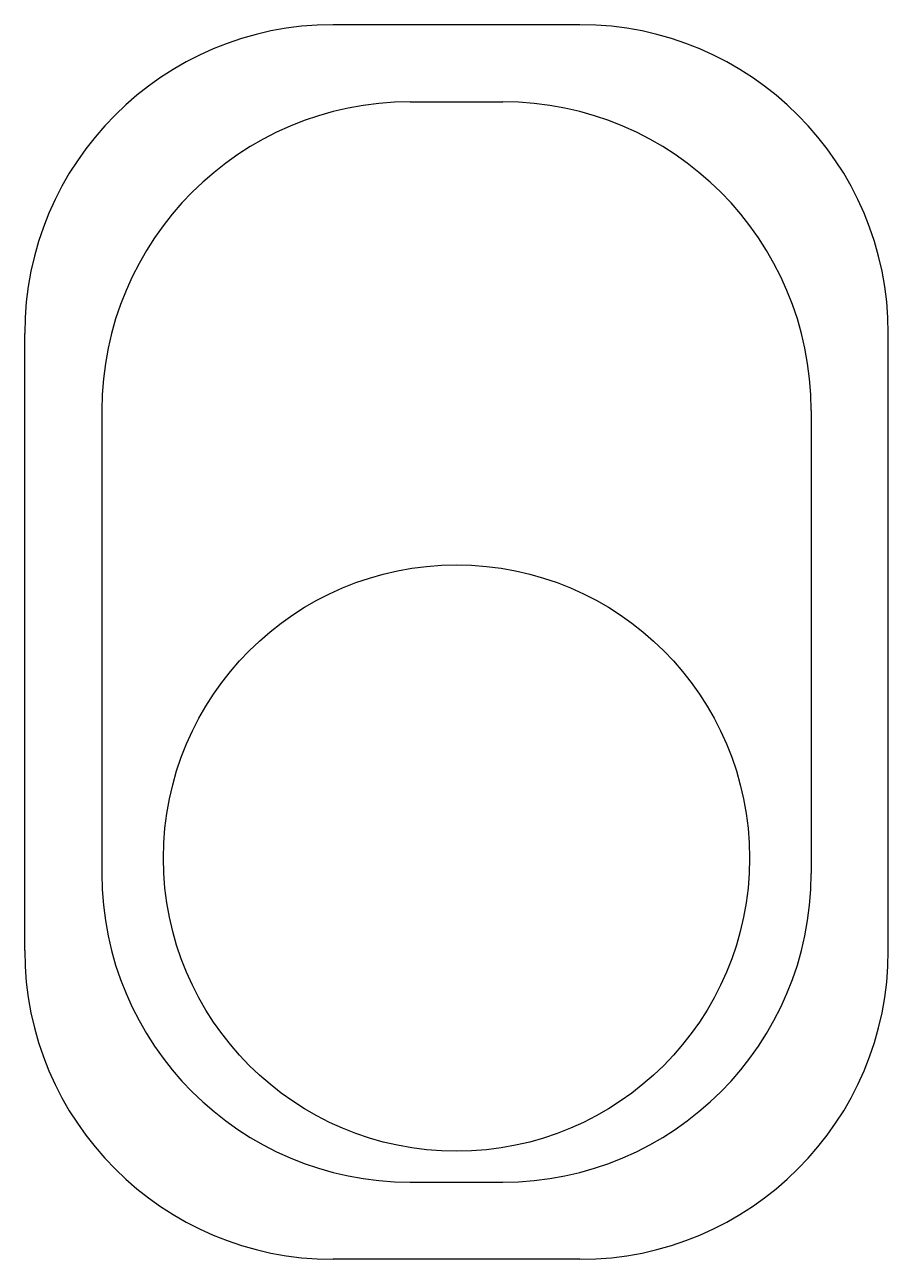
# Model space of a CAD drawing. Header units: millimetres. Extents: x -14 to 14, y -13 to 27.
import ezdxf

# ---------------------------------------------------------------- set-up
doc = ezdxf.new("R2010")
doc.units = ezdxf.units.MM

msp = doc.modelspace()

# ---------------------------------------------------------------- linework, layer by layer
at = {"color": 7, "linetype": 'Continuous', "lineweight": 25}
for p, q in [((4, 27), (-4, 27)), ((-1.5, 24.5), (1.5, 24.5)), ((-14, -3), (-14, 17)), ((14, -3), (14, 17)), ((-11.5, 14.5), (-11.5, -0.5)), ((11.5, 14.5), (11.5, -0.5)), ((-1.5, -10.5), (1.5, -10.5)), ((4, -13), (-4, -13))]:
    msp.add_line(p, q, dxfattribs=at)
msp.add_circle((0, 0), 9.5, dxfattribs=at)
for centre, start, end in [((-4, 17), 90, 180), ((4, 17), 0, 90), ((-1.5, 14.5), 90, 180), ((1.5, 14.5), 0, 90), ((-1.5, -0.5), 180, 270), ((1.5, -0.5), 270, 0), ((-4, -3), 180, 270), ((4, -3), 270, 0)]:
    msp.add_arc(centre, 10, start, end, dxfattribs=at)

doc.saveas('drawing.dxf')
